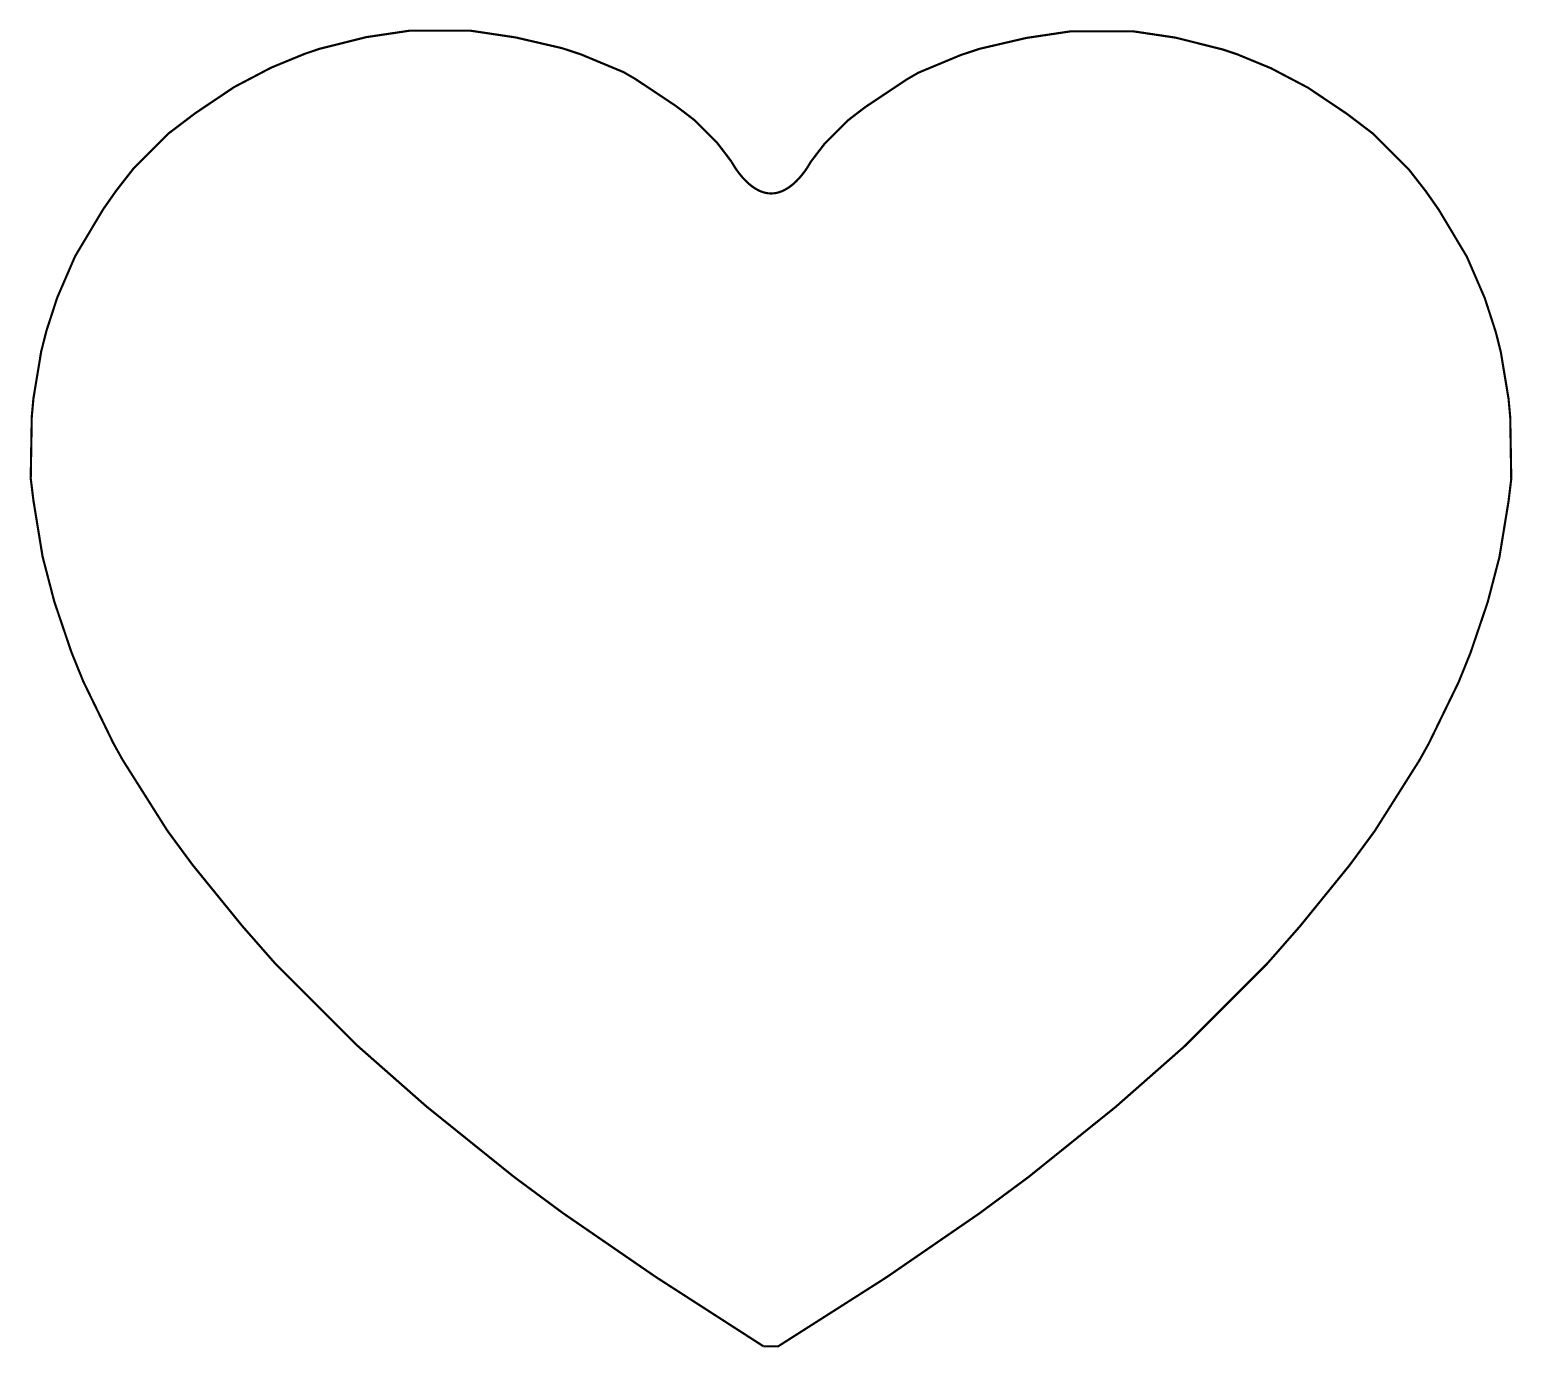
# Model space of a CAD drawing. Header units: millimetres. Extents: x -86.3 to -17.7, y 93.2 to 154.1.
import ezdxf

# ---------------------------------------------------------------- set-up
doc = ezdxf.new("R2010")
doc.units = ezdxf.units.MM
doc.header["$MEASUREMENT"] = 0
doc.layers.add('Board-Outline-Layer', color=7, linetype='Continuous', true_color=0xff00ff)

msp = doc.modelspace()

# ---------------------------------------------------------------- linework, layer by layer
at = {"layer": 'Board-Outline-Layer', "const_width": 0.1}
for points in [[(-52.353, 93.261), (-57.24, 96.408), (-57.439, 96.541), (-61.636, 99.427), (-63.909, 101.111), (-67.928, 104.343), (-70.036, 106.198), (-71.137, 107.168), (-74.932, 110.962), (-76.462, 112.706), (-78.747, 115.517), (-79.913, 117.1), (-81.983, 120.375), (-82.414, 121.151), (-83.797, 123.992), (-84.349, 125.355), (-85.138, 127.684), (-85.681, 129.769), (-86.103, 132.352), (-86.229, 133.383), (-86.181, 136.233), (-86.103, 137.088), (-85.744, 139.254), (-85.508, 140.189), (-85.004, 141.74), (-84.176, 143.654), (-82.885, 145.815), (-82.282, 146.677), (-81.485, 147.699), (-79.847, 149.337), (-78.624, 150.265), (-76.82, 151.476), (-75.113, 152.373), (-73.543, 153.019), (-72.871, 153.244), (-70.7, 153.786), (-68.723, 154.08), (-65.877, 154.08), (-63.801, 153.77), (-61.659, 153.274), (-60.78, 152.985), (-58.814, 152.166), (-58.279, 151.855), (-56.406, 150.61), (-56.117, 150.393), (-55.529, 149.941), (-54.494, 148.906), (-54.084, 148.371), (-53.825, 148.028)], [(-52.345, 93.258), (-51.66, 93.258), (-46.753, 96.384), (-46.554, 96.517), (-42.357, 99.403), (-40.084, 101.086), (-36.065, 104.319), (-33.958, 106.173), (-32.856, 107.143), (-29.061, 110.938), (-27.531, 112.682), (-25.246, 115.493), (-24.081, 117.076), (-22.01, 120.351), (-21.579, 121.127), (-20.196, 123.968), (-19.645, 125.331), (-18.855, 127.66), (-18.312, 129.745), (-17.89, 132.328), (-17.765, 133.359), (-17.812, 136.208), (-17.89, 137.064), (-18.249, 139.23), (-18.485, 140.164), (-18.989, 141.715), (-19.817, 143.63), (-21.108, 145.79), (-21.712, 146.653), (-22.508, 147.674), (-24.146, 149.313), (-25.369, 150.241), (-27.173, 151.451), (-28.88, 152.348), (-30.45, 152.995), (-31.123, 153.219), (-33.293, 153.762), (-35.27, 154.056), (-38.116, 154.056), (-40.192, 153.746), (-42.334, 153.249), (-43.213, 152.96), (-45.179, 152.141), (-45.714, 151.831), (-47.587, 150.585), (-47.876, 150.368), (-48.464, 149.916), (-49.499, 148.881), (-49.909, 148.346), (-50.168, 148.004)], [(-53.825, 148.028), (-53.824, 148.026), (-53.821, 148.021), (-53.816, 148.012), (-53.809, 148), (-53.801, 147.985), (-53.791, 147.967), (-53.779, 147.946), (-53.765, 147.923), (-53.75, 147.897), (-53.732, 147.869), (-53.713, 147.838), (-53.693, 147.806), (-53.671, 147.772), (-53.647, 147.735), (-53.622, 147.698), (-53.595, 147.659), (-53.566, 147.618), (-53.536, 147.577), (-53.505, 147.535), (-53.472, 147.491), (-53.437, 147.447), (-53.401, 147.403), (-53.364, 147.358), (-53.326, 147.313), (-53.286, 147.268), (-53.245, 147.223), (-53.202, 147.178), (-53.158, 147.134), (-53.113, 147.09), (-53.067, 147.047), (-53.019, 147.004), (-52.971, 146.963), (-52.921, 146.923), (-52.87, 146.884), (-52.818, 146.846), (-52.765, 146.81), (-52.711, 146.776), (-52.655, 146.744), (-52.599, 146.714), (-52.542, 146.686), (-52.484, 146.66), (-52.425, 146.637), (-52.365, 146.616), (-52.304, 146.598), (-52.242, 146.584), (-52.179, 146.572), (-52.116, 146.563), (-52.052, 146.558), (-51.987, 146.557)], [(-51.987, 146.557), (-51.922, 146.559), (-51.858, 146.564), (-51.795, 146.573), (-51.732, 146.585), (-51.671, 146.6), (-51.61, 146.618), (-51.55, 146.639), (-51.491, 146.662), (-51.433, 146.687), (-51.377, 146.715), (-51.321, 146.745), (-51.266, 146.777), (-51.212, 146.81), (-51.16, 146.846), (-51.108, 146.883), (-51.058, 146.921), (-51.008, 146.961), (-50.96, 147.001), (-50.913, 147.043), (-50.868, 147.085), (-50.823, 147.128), (-50.78, 147.172), (-50.738, 147.216), (-50.697, 147.26), (-50.658, 147.304), (-50.62, 147.348), (-50.583, 147.392), (-50.548, 147.435), (-50.514, 147.478), (-50.482, 147.521), (-50.451, 147.562), (-50.422, 147.603), (-50.394, 147.642), (-50.367, 147.68), (-50.342, 147.717), (-50.319, 147.752), (-50.297, 147.786), (-50.277, 147.818), (-50.259, 147.847), (-50.242, 147.875), (-50.227, 147.9), (-50.213, 147.923), (-50.201, 147.943), (-50.191, 147.961), (-50.183, 147.976), (-50.177, 147.987), (-50.172, 147.996), (-50.169, 148.001), (-50.168, 148.003)]]:
    msp.add_lwpolyline(points, dxfattribs=at)

doc.saveas('drawing.dxf')
